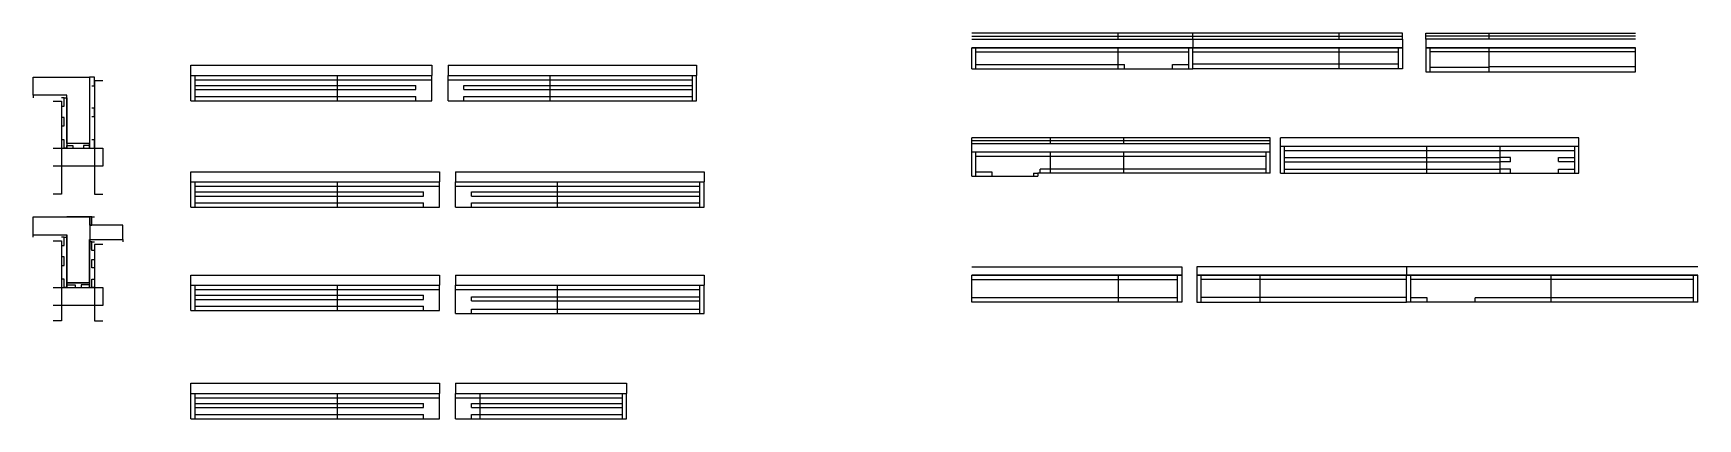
# Model space of a CAD drawing. Header units: metres. Extents: x 5061 to 7834, y 9824 to 10466.
import ezdxf

# ---------------------------------------------------------------- set-up
doc = ezdxf.new("R2010")
doc.units = ezdxf.units.M
for name, color, linetype in [('CONCRETO', 7, 'Continuous'), ('COTA', 7, 'Continuous'), ('Madeira', 7, 'Continuous'), ('Painéis', 7, 'Continuous'), ('SARR_2.2x7', 7, 'Continuous'), ('SARR_3.5x7', 7, 'Continuous')]:
    doc.layers.add(name, color=color, linetype=linetype)

msp = doc.modelspace()

# ---------------------------------------------------------------- linework, layer by layer
at = {"layer": 'CONCRETO', "color": 7, "lineweight": 25}
for points in [[(5060.7, 10362.7), (5060.7, 10392.7), (5116.3, 10392.7), (5116.3, 10392.7), (5154.3, 10392.7), (5154.3, 10282.7), (5116.3, 10282.7), (5116.3, 10362.7)], [(5060.7, 10130.5), (5060.7, 10160.5), (5116.3, 10160.5), (5116.3, 10160.5), (5154.7, 10160.5), (5154.3, 10050.5), (5116.3, 10050.5), (5116.3, 10130.5)], [(5116.3, 10126.5), (5116.3, 10050.5), (5154.3, 10050.5), (5154.3, 10122.5), (5209.9, 10122.5), (5209.9, 10146.5), (5154.7, 10146.5), (5154.7, 10160.5), (5116.3, 10160.5)]]:
    msp.add_lwpolyline(points, dxfattribs=at)
at = {"layer": 'COTA', "color": 7, "lineweight": 25}
for p, q in [((5323.4, 10395.7), (5323.4, 10412.7)), ((5323.4, 10412.7), (5724.9, 10412.7)), ((5724.9, 10412.7), (5724.9, 10395.7)), ((5751.9, 10412.7), (6165.9, 10412.7)), ((5751.9, 10412.7), (5751.9, 10395.7)), ((6165.9, 10412.7), (6165.9, 10395.7)), ((7636.3, 10291.8), (7138.8, 10291.8)), ((7138.8, 10277.8), (7138.8, 10291.8)), ((7636.3, 10277.8), (7636.3, 10291.8)), ((6624.5, 10267.8), (6624.5, 10281.8)), ((7122, 10267.8), (7122, 10281.8)), ((5323.4, 10218.5), (5323.4, 10235.5)), ((5323.4, 10235.5), (5737.4, 10235.5)), ((5737.4, 10235.5), (5737.4, 10218.5)), ((5764.4, 10235.5), (6178.4, 10235.5)), ((5764.4, 10235.5), (5764.4, 10218.5)), ((6178.4, 10235.5), (6178.4, 10218.5)), ((5323.4, 10046.3), (5323.4, 10063.3)), ((5323.4, 10063.3), (5737.4, 10063.3)), ((5737.4, 10063.3), (5737.4, 10046.3)), ((5764.4, 10063.3), (6178.4, 10063.3)), ((5764.4, 10063.3), (5764.4, 10046.3)), ((6178.4, 10063.3), (6178.4, 10046.3)), ((5323.4, 9866.1), (5323.4, 9883.1)), ((5323.4, 9883.1), (5737.4, 9883.1)), ((5737.4, 9883.1), (5737.4, 9866.1)), ((5764.4, 9883.1), (6049.4, 9883.1)), ((5764.4, 9883.1), (5764.4, 9866.1)), ((6049.4, 9883.1), (6049.4, 9866.1))]:
    msp.add_line(p, q, dxfattribs=at)
for points in [[(6624.5, 10456), (6993, 10456), (6993, 10442), (6624.5, 10442)], [(6993, 10456), (7342.5, 10456), (7342.5, 10442), (6993, 10442)], [(7730.8, 10456), (7381.3, 10456), (7381.3, 10442), (7730.8, 10442)], [(6624.9, 10077.2), (6974.4, 10077.2), (6974.4, 10063.2), (6624.9, 10063.2)], [(7349.2, 10077.2), (6999.7, 10077.2), (6999.7, 10063.2), (7349.2, 10063.2)], [(7834.2, 10077.2), (7349.2, 10077.2), (7349.2, 10063.2), (7834.2, 10063.2)]]:
    msp.add_lwpolyline(points, dxfattribs=at)
at = {"layer": 'Madeira', "color": 7, "lineweight": 25}
for points in [[(5158.3, 10378.7), (5162.7, 10378.7), (5162.7, 10392.7), (5158.3, 10392.7)], [(5107.9, 10344.7), (5112.3, 10344.7), (5112.3, 10358.7), (5107.9, 10358.7)], [(5107.9, 10311.7), (5112.3, 10311.7), (5112.3, 10325.7), (5107.9, 10325.7)], [(5158.3, 10327.2), (5162.7, 10327.2), (5162.7, 10341.2), (5158.3, 10341.2)], [(5107.9, 10274.7), (5112.3, 10274.7), (5112.3, 10288.7), (5107.9, 10288.7)], [(5116.3, 10274.7), (5116.3, 10279.1), (5126.3, 10279.1), (5126.3, 10274.7)], [(5154.3, 10274.7), (5154.3, 10279.1), (5144.3, 10279.1), (5144.3, 10274.7)], [(5158.3, 10274.7), (5162.7, 10274.7), (5162.7, 10288.7), (5158.3, 10288.7)], [(5162.7, 10146.5), (5158.3, 10146.5), (5158.3, 10160.5), (5162.7, 10160.5)], [(5107.9, 10112.5), (5112.3, 10112.5), (5112.3, 10126.5), (5107.9, 10126.5)], [(5162.7, 10104.5), (5158.3, 10104.5), (5158.3, 10118.5), (5162.7, 10118.5)], [(5107.9, 10079.5), (5112.3, 10079.5), (5112.3, 10093.5), (5107.9, 10093.5)], [(5162.7, 10075.5), (5158.3, 10075.5), (5158.3, 10089.5), (5162.7, 10089.5)], [(5107.9, 10042.5), (5112.3, 10042.5), (5112.3, 10056.5), (5107.9, 10056.5)], [(5116.3, 10042.5), (5116.3, 10046.9), (5130.3, 10046.9), (5130.3, 10042.5)], [(5154.3, 10042.5), (5154.3, 10046.9), (5140.3, 10046.9), (5140.3, 10042.5)], [(5162.7, 10042.5), (5158.3, 10042.5), (5158.3, 10056.5), (5162.7, 10056.5)]]:
    msp.add_lwpolyline(points, dxfattribs=at)
at = {"layer": 'Painéis', "color": 7, "lineweight": 25}
for p, q in [((6868.5, 10456), (6868.5, 10466)), ((7237, 10456), (7237, 10466)), ((7486.8, 10456), (7486.8, 10466)), ((6624.5, 10442), (6993, 10442)), ((6624.5, 10407), (6624.5, 10442)), ((6868.5, 10407), (6868.5, 10442)), ((6993, 10407), (6993, 10442)), ((6993, 10407), (6993, 10442)), ((6993, 10442), (7342.5, 10442)), ((7237, 10407), (7237, 10442)), ((7342.5, 10442), (7342.5, 10407)), ((7730.8, 10442), (7381.3, 10442)), ((7381.3, 10442), (7381.3, 10402)), ((7486.8, 10402), (7486.8, 10442)), ((7730.8, 10402), (7730.8, 10442)), ((6624.5, 10407), (6993, 10407)), ((7342.5, 10407), (6993, 10407)), ((7381.3, 10402), (7730.8, 10402)), ((5323.4, 10395.7), (5724.9, 10395.7)), ((5323.4, 10353.7), (5323.4, 10395.7)), ((5567.4, 10353.7), (5567.4, 10395.7)), ((5724.9, 10353.7), (5724.9, 10395.7)), ((5751.9, 10395.7), (6165.9, 10395.7)), ((5751.9, 10353.7), (5751.9, 10395.7)), ((5921.9, 10353.7), (5921.9, 10395.7)), ((6165.9, 10353.7), (6165.9, 10395.7)), ((5323.4, 10353.7), (5724.9, 10353.7)), ((5751.9, 10353.7), (6165.9, 10353.7)), ((6624.5, 10281.8), (6624.5, 10291.8)), ((7122, 10291.8), (6624.5, 10291.8)), ((6756, 10281.8), (6756, 10291.8)), ((6878, 10281.8), (6878, 10291.8)), ((7122, 10281.8), (7122, 10291.8)), ((7122, 10281.8), (6624.5, 10281.8)), ((6756, 10267.8), (6624.5, 10267.8)), ((6624.5, 10227.8), (6624.5, 10267.8)), ((7122, 10267.8), (6756, 10267.8)), ((6756, 10232.8), (6756, 10267.8)), ((6878, 10232.8), (6878, 10267.8)), ((7122, 10232.8), (7122, 10267.8)), ((7138.8, 10277.8), (7636.3, 10277.8)), ((7138.8, 10232.8), (7138.8, 10277.8)), ((7382.8, 10232.8), (7382.8, 10277.8)), ((7504.8, 10232.8), (7504.8, 10277.8)), ((7636.3, 10232.8), (7636.3, 10277.8)), ((5323.4, 10218.5), (5737.4, 10218.5)), ((5323.4, 10176.5), (5323.4, 10218.5)), ((5567.4, 10176.5), (5567.4, 10218.5)), ((5737.4, 10176.5), (5737.4, 10218.5)), ((5764.4, 10218.5), (6178.4, 10218.5)), ((5764.4, 10176.5), (5764.4, 10218.5)), ((5934.4, 10176.5), (5934.4, 10218.5)), ((6178.4, 10176.5), (6178.4, 10218.5)), ((6624.5, 10227.8), (6734.5, 10227.8)), ((6756, 10232.8), (6734.5, 10232.8)), ((6734.5, 10232.8), (6734.5, 10227.8)), ((7122, 10232.8), (6756, 10232.8)), ((7138.8, 10232.8), (7636.3, 10232.8)), ((5323.4, 10176.5), (5737.4, 10176.5)), ((5764.4, 10176.5), (6178.4, 10176.5)), ((5323.4, 10046.3), (5737.4, 10046.3)), ((5323.4, 10004.3), (5323.4, 10046.3)), ((5567.4, 10004.3), (5567.4, 10046.3)), ((5737.4, 10004.3), (5737.4, 10046.3)), ((5764.4, 10046.3), (6178.4, 10046.3)), ((5764.4, 9999.3), (5764.4, 10046.3)), ((5934.4, 9999.3), (5934.4, 10046.3)), ((6178.4, 9999.3), (6178.4, 10046.3)), ((6624.9, 10018.2), (6624.9, 10063.2)), ((6624.9, 10063.2), (6974.4, 10063.2)), ((6868.9, 10018.2), (6868.9, 10063.2)), ((6974.4, 10063.2), (6974.4, 10018.2)), ((7349.2, 10063.2), (6999.7, 10063.2)), ((6999.7, 10063.2), (6999.7, 10018.2)), ((7105.2, 10018.2), (7105.2, 10063.2)), ((7834.2, 10063.2), (7349.2, 10063.2)), ((7349.2, 10018.2), (7349.2, 10063.2)), ((7349.2, 10018.2), (7349.2, 10063.2)), ((7590.2, 10018.2), (7590.2, 10063.2)), ((7834.2, 10018.2), (7834.2, 10063.2)), ((6974.4, 10018.2), (6624.9, 10018.2)), ((6999.7, 10018.2), (7349.2, 10018.2)), ((7834.2, 10018.2), (7349.2, 10018.2)), ((5323.4, 10004.3), (5737.4, 10004.3)), ((5764.4, 9999.3), (6178.4, 9999.3)), ((5323.4, 9866.1), (5737.4, 9866.1)), ((5323.4, 9824.1), (5323.4, 9866.1)), ((5567.4, 9824.1), (5567.4, 9866.1)), ((5737.4, 9824.1), (5737.4, 9866.1)), ((5764.4, 9866.1), (6049.4, 9866.1)), ((5764.4, 9824.1), (5764.4, 9866.1)), ((5805.4, 9824.1), (5805.4, 9866.1)), ((5805.4, 9824.1), (5805.4, 9866.1)), ((6049.4, 9824.1), (6049.4, 9866.1)), ((5323.4, 9824.1), (5737.4, 9824.1)), ((5764.4, 9824.1), (6049.4, 9824.1))]:
    msp.add_line(p, q, dxfattribs=at)
for points in [[(6624.5, 10456), (6993, 10456), (6993, 10466), (6624.5, 10466)], [(6993, 10456), (7342.5, 10456), (7342.5, 10466), (6993, 10466)], [(7730.8, 10456), (7381.3, 10456), (7381.3, 10466), (7730.8, 10466)], [(5158.3, 10392.7), (5154.3, 10392.7), (5154.3, 10274.7), (5158.3, 10274.7)], [(5116.3, 10358.7), (5116.3, 10362.7), (5060.7, 10362.7), (5060.7, 10358.7)], [(5112.3, 10358.7), (5116.3, 10358.7), (5116.3, 10274.7), (5112.3, 10274.7)], [(5154.3, 10279.1), (5154.3, 10282.7), (5116.3, 10282.7), (5116.3, 10279.1)], [(5158.3, 10160.5), (5154.7, 10160.5), (5154.7, 10146.5), (5158.3, 10146.5)], [(5060.7, 10126.5), (5060.7, 10130.5), (5116.3, 10130.5), (5116.3, 10126.5)], [(5112.3, 10126.5), (5116.3, 10126.5), (5116.3, 10042.5), (5112.3, 10042.5)], [(5154.3, 10118.5), (5154.3, 10122.5), (5209.9, 10122.5), (5209.9, 10118.5)], [(5158.3, 10118.5), (5154.3, 10118.5), (5154.3, 10042.5), (5158.3, 10042.5)], [(5116.3, 10046.9), (5116.3, 10050.5), (5154.3, 10050.5), (5154.3, 10046.9)]]:
    msp.add_lwpolyline(points, dxfattribs=at)
at = {"layer": 'SARR_2.2x7', "color": 7, "lineweight": 25}
for p, q in [((6624.5, 10461), (6868.5, 10461)), ((6868.5, 10461), (6993, 10461)), ((6993, 10461), (7237, 10461)), ((7237, 10461), (7342.5, 10461)), ((7486.8, 10461), (7381.3, 10461)), ((7730.8, 10461), (7486.8, 10461)), ((6631.5, 10407), (6631.5, 10442)), ((6631.5, 10435), (6868.5, 10435)), ((6868.5, 10435), (6986, 10435)), ((6986, 10407), (6986, 10442)), ((6993, 10435), (7237, 10435)), ((7237, 10435), (7335.5, 10435)), ((7335.5, 10407), (7335.5, 10442)), ((7388.3, 10402), (7388.3, 10442)), ((7486.8, 10435), (7388.3, 10435)), ((7730.8, 10435), (7486.8, 10435)), ((6631.5, 10414), (6868.5, 10414)), ((6868.5, 10414), (6879, 10414)), ((6879, 10407.3), (6879, 10414)), ((6959, 10414), (6986, 10414)), ((6959, 10407.3), (6959, 10414)), ((6993, 10415), (7237, 10415)), ((7237, 10415), (7335.5, 10415)), ((7486.8, 10409), (7388.3, 10409)), ((7730.8, 10410), (7486.8, 10410)), ((5330.3, 10353.7), (5330.3, 10395.7)), ((5330.3, 10388.7), (5567.4, 10388.7)), ((5330.3, 10379.2), (5567.4, 10379.2)), ((5567.4, 10388.7), (5724.9, 10388.7)), ((5567.4, 10379.2), (5698.4, 10379.2)), ((5698.4, 10372.2), (5698.4, 10379.2)), ((5751.9, 10388.7), (5921.9, 10388.7)), ((5778.4, 10372.2), (5778.4, 10379.2)), ((5778.4, 10379.2), (5921.9, 10379.2)), ((5921.9, 10388.7), (6158.9, 10388.7)), ((5921.9, 10379.2), (6158.9, 10379.2)), ((6158.9, 10353.7), (6158.9, 10395.7)), ((5330.3, 10372.2), (5567.4, 10372.2)), ((5330.3, 10360.7), (5567.4, 10360.7)), ((5567.4, 10372.2), (5698.4, 10372.2)), ((5567.4, 10360.7), (5698.4, 10360.7)), ((5698.4, 10353.7), (5698.4, 10360.7)), ((5778.4, 10372.2), (5921.9, 10372.2)), ((5778.4, 10353.7), (5778.4, 10360.7)), ((5778.4, 10360.7), (5921.9, 10360.7)), ((5921.9, 10372.2), (6158.9, 10372.2)), ((5921.9, 10360.7), (6158.9, 10360.7)), ((6756, 10286.8), (6624.5, 10286.8)), ((6631.5, 10227.8), (6631.5, 10267.8)), ((6878, 10286.8), (6756, 10286.8)), ((7122, 10286.8), (6878, 10286.8)), ((7115, 10232.8), (7115, 10267.8)), ((7145.8, 10232.8), (7145.8, 10277.8)), ((7145.8, 10270.8), (7382.8, 10270.8)), ((7382.8, 10270.8), (7629.3, 10270.8)), ((7629.3, 10232.8), (7629.3, 10277.8)), ((6756, 10260.8), (6631.5, 10260.8)), ((6658.5, 10234.8), (6631.5, 10234.8)), ((6658.5, 10228.1), (6658.5, 10234.8)), ((6878, 10239.8), (6738.5, 10239.8)), ((6738.5, 10233.1), (6738.5, 10239.8)), ((6878, 10260.8), (6756, 10260.8)), ((7115, 10260.8), (6878, 10260.8)), ((7115, 10239.8), (6878, 10239.8)), ((7145.8, 10259), (7382.8, 10259)), ((7145.8, 10252), (7382.8, 10252)), ((7145.8, 10239.8), (7382.8, 10239.8)), ((7382.8, 10259), (7504.8, 10259)), ((7382.8, 10252), (7504.8, 10252)), ((7382.8, 10239.8), (7504.8, 10239.8)), ((7522.3, 10259), (7504.8, 10259)), ((7522.3, 10252), (7504.8, 10252)), ((7522.3, 10239.8), (7504.8, 10239.8)), ((7522.3, 10252), (7522.3, 10259)), ((7522.3, 10233.1), (7522.3, 10239.8)), ((7602.3, 10259), (7629.3, 10259)), ((7602.3, 10252.4), (7602.3, 10259)), ((7602.3, 10252.4), (7629.3, 10252.4)), ((7602.3, 10239.8), (7629.3, 10239.8)), ((7602.3, 10233.1), (7602.3, 10239.8)), ((5330.3, 10176.5), (5330.3, 10218.5)), ((5330.3, 10211.5), (5567.4, 10211.5)), ((5567.4, 10211.5), (5737.4, 10211.5)), ((5764.4, 10211.5), (5934.4, 10211.5)), ((5934.4, 10211.5), (6171.4, 10211.5)), ((6171.4, 10176.5), (6171.4, 10218.5)), ((6727.5, 10232.8), (6727.5, 10227.8)), ((6727.5, 10232.8), (6734.5, 10232.8)), ((5330.3, 10202), (5567.4, 10202)), ((5330.3, 10195), (5567.4, 10195)), ((5330.3, 10183.5), (5567.4, 10183.5)), ((5567.4, 10202), (5710.9, 10202)), ((5567.4, 10195), (5710.9, 10195)), ((5567.4, 10183.5), (5710.9, 10183.5)), ((5710.9, 10195), (5710.9, 10202)), ((5710.9, 10176.5), (5710.9, 10183.5)), ((5790.9, 10195), (5790.9, 10202)), ((5790.9, 10202), (5934.4, 10202)), ((5790.9, 10195), (5934.4, 10195)), ((5790.9, 10176.5), (5790.9, 10183.5)), ((5790.9, 10183.5), (5934.4, 10183.5)), ((5934.4, 10202), (6171.4, 10202)), ((5934.4, 10195), (6171.4, 10195)), ((5934.4, 10183.5), (6171.4, 10183.5)), ((5330.3, 10004.3), (5330.3, 10046.3)), ((6171.4, 9999.3), (6171.4, 10046.3)), ((6624.9, 10056.2), (6868.9, 10056.2)), ((6868.9, 10056.2), (6967.4, 10056.2)), ((6967.4, 10018.2), (6967.4, 10063.2)), ((7006.7, 10018.2), (7006.7, 10063.2)), ((7105.2, 10056.2), (7006.7, 10056.2)), ((7349.2, 10056.2), (7105.2, 10056.2)), ((7356.2, 10018.2), (7356.2, 10063.2)), ((7590.2, 10056.2), (7356.2, 10056.2)), ((7827.3, 10056.2), (7590.2, 10056.2)), ((7827.3, 10018.2), (7827.3, 10063.2)), ((5330.3, 10039.3), (5567.4, 10039.3)), ((5330.3, 10029.8), (5567.4, 10029.8)), ((5330.3, 10022.8), (5567.4, 10022.8)), ((5567.4, 10039.3), (5737.4, 10039.3)), ((5567.4, 10029.8), (5710.9, 10029.8)), ((5567.4, 10022.8), (5710.9, 10022.8)), ((5710.9, 10022.8), (5710.9, 10029.8)), ((5764.4, 10039.3), (5934.4, 10039.3)), ((5790.9, 10020.3), (5790.9, 10027.3)), ((5790.9, 10027.3), (5934.4, 10027.3)), ((5790.9, 10020.3), (5934.4, 10020.3)), ((5934.4, 10039.3), (6171.4, 10039.3)), ((5934.4, 10027.3), (6171.4, 10027.3)), ((5934.4, 10020.3), (6171.4, 10020.3)), ((6624.9, 10026.2), (6868.9, 10026.2)), ((6868.9, 10026.2), (6967.4, 10026.2)), ((7105.2, 10026.2), (7006.7, 10026.2)), ((7349.2, 10026.2), (7105.2, 10026.2)), ((7383.2, 10025.2), (7356.2, 10025.2)), ((7383.2, 10018.5), (7383.2, 10025.2)), ((7590.2, 10025.2), (7463.2, 10025.2)), ((7463.2, 10018.5), (7463.2, 10025.2)), ((7827.3, 10025.2), (7590.2, 10025.2)), ((5330.3, 10011.3), (5567.4, 10011.3)), ((5567.4, 10011.3), (5710.9, 10011.3)), ((5710.9, 10004.3), (5710.9, 10011.3)), ((5790.9, 9999.3), (5790.9, 10006.3)), ((5790.9, 10006.3), (5934.4, 10006.3)), ((5934.4, 10006.3), (6171.4, 10006.3)), ((5330.3, 9824.1), (5330.3, 9866.1)), ((5330.3, 9859.1), (5567.4, 9859.1)), ((5330.3, 9849.6), (5567.4, 9849.6)), ((5567.4, 9859.1), (5737.4, 9859.1)), ((5567.4, 9849.6), (5710.9, 9849.6)), ((5710.9, 9842.6), (5710.9, 9849.6)), ((5764.4, 9859.1), (5805.4, 9859.1)), ((5790.9, 9842.6), (5790.9, 9849.6)), ((5790.9, 9849.6), (5805.4, 9849.6)), ((5805.4, 9859.1), (6042.4, 9859.1)), ((5805.4, 9849.6), (6042.4, 9849.6)), ((6042.4, 9824.1), (6042.4, 9866.1)), ((5330.3, 9842.6), (5567.4, 9842.6)), ((5330.3, 9831.1), (5567.4, 9831.1)), ((5567.4, 9842.6), (5710.9, 9842.6)), ((5567.4, 9831.1), (5710.9, 9831.1)), ((5710.9, 9824.1), (5710.9, 9831.1)), ((5790.9, 9842.6), (5805.4, 9842.6)), ((5790.9, 9824.1), (5790.9, 9831.1)), ((5790.9, 9831.1), (5805.4, 9831.1)), ((5805.4, 9842.6), (6042.4, 9842.6)), ((5805.4, 9831.1), (6042.4, 9831.1))]:
    msp.add_line(p, q, dxfattribs=at)
at = {"layer": 'SARR_3.5x7', "color": 7, "lineweight": 25}
for points in [[(5176.7, 10386.7), (5162.7, 10386.7), (5162.7, 10198.3), (5176.7, 10198.3)], [(5093.9, 10352.7), (5107.9, 10352.7), (5107.9, 10198.3), (5093.9, 10198.3)], [(5093.9, 10274.7), (5176.7, 10274.7), (5176.7, 10244.7), (5093.9, 10244.7)], [(5093.9, 10120.5), (5107.9, 10120.5), (5107.9, 9986.9), (5093.9, 9986.9)], [(5176.7, 10114.1), (5162.7, 10114.1), (5162.7, 9986.9), (5176.7, 9986.9)], [(5093.9, 10042.5), (5176.7, 10042.5), (5176.7, 10012.5), (5093.9, 10012.5)]]:
    msp.add_lwpolyline(points, dxfattribs=at)

doc.saveas('drawing.dxf')
